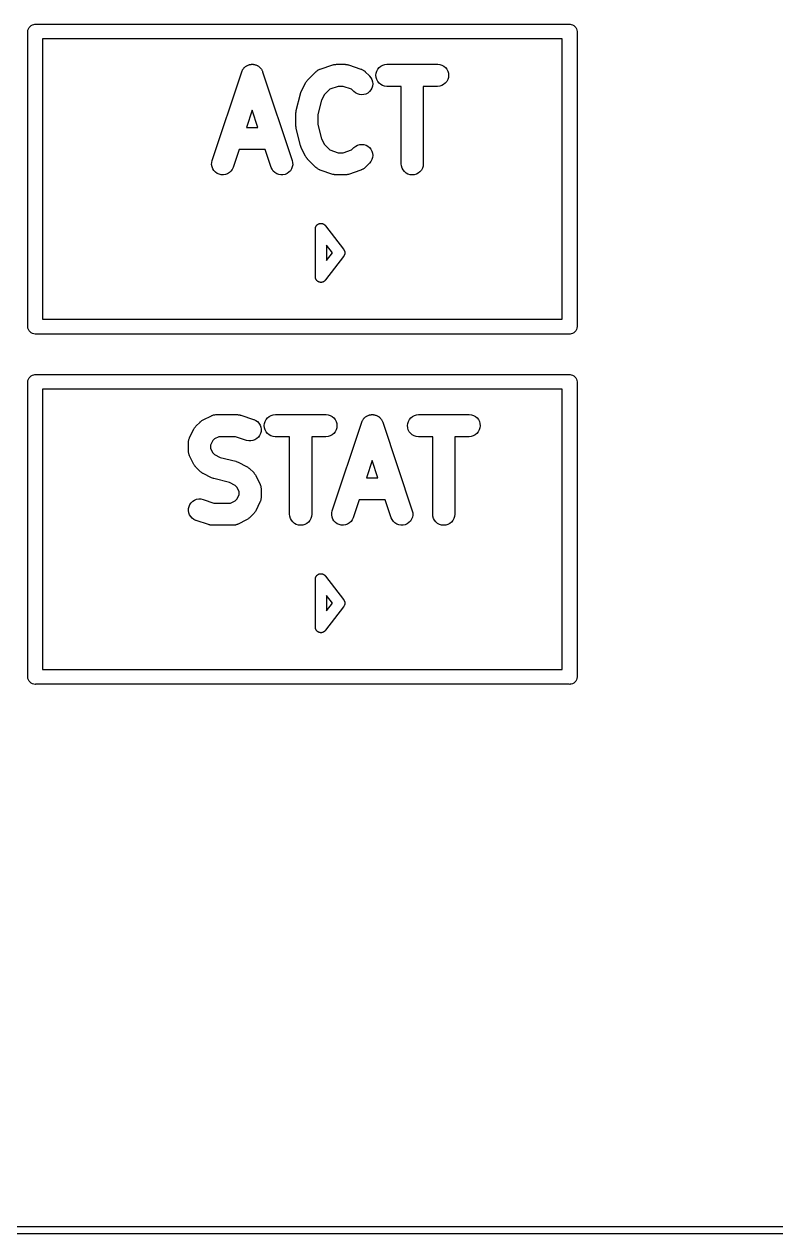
# Model space of a CAD drawing. Extents: x 4.8 to 7.88, y -6.14 to -3.94.
# Drawn here: x 5.545 to 5.947, y -6.144 to -5.498 of the extents above; entities that cross this region are included whole.
import ezdxf

# ---------------------------------------------------------------- set-up
doc = ezdxf.new("R2010")
doc.units = 0
doc.header["$MEASUREMENT"] = 0
doc.layers.add('BLACK', color=7, linetype='CONTINUOUS')

msp = doc.modelspace()

# ---------------------------------------------------------------- linework, layer by layer
at = {"layer": 'BLACK', "linetype": 'CONTINUOUS'}
for p, q in [((5.54723, -5.50197), (5.5473, -5.5012)), ((5.5473, -5.5012), (5.54753, -5.50045)), ((5.54753, -5.50045), (5.54789, -5.49977)), ((5.54789, -5.49977), (5.54838, -5.49917)), ((5.54838, -5.49917), (5.54898, -5.49868)), ((5.54898, -5.49868), (5.54967, -5.49831)), ((5.54967, -5.49831), (5.55041, -5.49809)), ((5.55041, -5.49809), (5.55099, -5.49803)), ((5.55099, -5.49803), (5.55118, -5.49801)), ((5.55118, -5.49801), (5.55137, -5.49803)), ((5.55137, -5.49803), (5.83642, -5.49803)), ((5.83642, -5.49803), (5.83661, -5.49801)), ((5.83661, -5.49801), (5.83681, -5.49803)), ((5.83681, -5.49803), (5.83739, -5.49809)), ((5.83739, -5.49809), (5.83813, -5.49831)), ((5.83813, -5.49831), (5.83881, -5.49868)), ((5.83881, -5.49868), (5.83941, -5.49917)), ((5.83941, -5.49917), (5.8399, -5.49977)), ((5.8399, -5.49977), (5.84027, -5.50045)), ((5.84027, -5.50045), (5.84049, -5.5012)), ((5.84049, -5.5012), (5.84057, -5.50197)), ((5.54724, -5.50216), (5.54723, -5.50197)), ((5.54724, -5.65926), (5.54724, -5.50216)), ((5.55512, -5.50591), (5.55512, -5.65551)), ((5.83268, -5.50591), (5.55512, -5.50591)), ((5.83268, -5.65551), (5.83268, -5.50591)), ((5.84057, -5.50197), (5.84055, -5.50216)), ((5.84055, -5.50216), (5.84055, -5.65926)), ((5.66335, -5.52072), (5.66347, -5.5206)), ((5.66347, -5.5206), (5.66382, -5.52039)), ((5.66382, -5.52039), (5.66416, -5.52016)), ((5.66416, -5.52016), (5.66431, -5.52009)), ((5.66431, -5.52009), (5.66446, -5.52)), ((5.66446, -5.52), (5.66484, -5.51986)), ((5.66484, -5.51986), (5.66521, -5.51969)), ((5.66521, -5.51969), (5.66538, -5.51966)), ((5.66538, -5.51966), (5.66554, -5.5196)), ((5.66554, -5.5196), (5.66594, -5.51953)), ((5.66594, -5.51953), (5.66634, -5.51945)), ((5.66634, -5.51945), (5.66651, -5.51944)), ((5.66651, -5.51944), (5.66667, -5.51942)), ((5.66667, -5.51942), (5.66708, -5.51943)), ((5.66708, -5.51943), (5.66749, -5.51942)), ((5.66749, -5.51942), (5.66766, -5.51945)), ((5.66766, -5.51945), (5.66783, -5.51946)), ((5.66783, -5.51946), (5.66822, -5.51955)), ((5.66822, -5.51955), (5.66863, -5.51962)), ((5.66863, -5.51962), (5.66878, -5.51968)), ((5.66878, -5.51968), (5.66895, -5.51972)), ((5.66895, -5.51972), (5.66932, -5.51989)), ((5.66932, -5.51989), (5.6697, -5.52004)), ((5.6697, -5.52004), (5.66984, -5.52013)), ((5.66984, -5.52013), (5.67, -5.5202)), ((5.67, -5.5202), (5.67033, -5.52043)), ((5.67033, -5.52043), (5.67067, -5.52065)), ((5.70342, -5.52196), (5.71017, -5.51971)), ((5.71017, -5.51971), (5.71025, -5.51968)), ((5.71025, -5.51968), (5.71057, -5.51961)), ((5.71057, -5.51961), (5.71089, -5.51952)), ((5.71089, -5.51952), (5.71113, -5.51949)), ((5.71113, -5.51949), (5.71137, -5.51944)), ((5.71137, -5.51944), (5.71171, -5.51944)), ((5.71171, -5.51944), (5.71204, -5.5194)), ((5.71204, -5.5194), (5.71654, -5.5194)), ((5.71654, -5.5194), (5.71662, -5.5194)), ((5.71662, -5.5194), (5.71695, -5.51944)), ((5.71695, -5.51944), (5.71728, -5.51945)), ((5.71728, -5.51945), (5.71752, -5.51951)), ((5.71752, -5.51951), (5.71776, -5.51953)), ((5.71776, -5.51953), (5.71808, -5.51963)), ((5.71808, -5.51963), (5.7184, -5.51971)), ((5.7184, -5.51971), (5.72515, -5.52196)), ((5.73487, -5.52112), (5.73576, -5.52039)), ((5.73576, -5.52039), (5.73678, -5.51985)), ((5.73678, -5.51985), (5.73789, -5.51952)), ((5.73789, -5.51952), (5.73903, -5.5194)), ((5.73903, -5.5194), (5.76603, -5.5194)), ((5.76603, -5.5194), (5.76611, -5.5194)), ((5.76611, -5.5194), (5.76726, -5.51953)), ((5.76726, -5.51953), (5.76836, -5.51988)), ((5.76836, -5.51988), (5.76937, -5.52044)), ((5.76937, -5.52044), (5.77025, -5.52118)), ((5.64569, -5.57069), (5.66144, -5.52344)), ((5.66144, -5.52344), (5.66147, -5.52336)), ((5.66147, -5.52336), (5.66164, -5.52299)), ((5.66164, -5.52299), (5.66179, -5.52261)), ((5.66179, -5.52261), (5.66188, -5.52247)), ((5.66188, -5.52247), (5.66195, -5.52232)), ((5.66195, -5.52232), (5.66219, -5.52199)), ((5.66219, -5.52199), (5.66241, -5.52164)), ((5.66241, -5.52164), (5.66253, -5.52152)), ((5.66253, -5.52152), (5.66263, -5.52139)), ((5.66263, -5.52139), (5.66293, -5.52111)), ((5.66293, -5.52111), (5.66321, -5.52081)), ((5.66321, -5.52081), (5.66335, -5.52072)), ((5.67067, -5.52065), (5.6708, -5.52077)), ((5.6708, -5.52077), (5.67093, -5.52087)), ((5.67093, -5.52087), (5.67121, -5.52117)), ((5.67121, -5.52117), (5.67151, -5.52145)), ((5.67151, -5.52145), (5.67161, -5.52159)), ((5.67161, -5.52159), (5.67172, -5.52171)), ((5.67172, -5.52171), (5.67194, -5.52206)), ((5.67194, -5.52206), (5.67217, -5.52239)), ((5.67217, -5.52239), (5.67224, -5.52254)), ((5.67224, -5.52254), (5.67233, -5.52269)), ((5.67233, -5.52269), (5.67248, -5.52307)), ((5.67248, -5.52307), (5.67264, -5.52344)), ((5.67264, -5.52344), (5.68839, -5.57069)), ((5.69661, -5.52788), (5.70111, -5.52338)), ((5.70111, -5.52338), (5.70117, -5.52333)), ((5.70117, -5.52333), (5.70131, -5.52322)), ((5.70131, -5.52322), (5.70143, -5.52309)), ((5.70143, -5.52309), (5.70176, -5.52286)), ((5.70176, -5.52286), (5.70207, -5.52261)), ((5.70207, -5.52261), (5.70222, -5.52253)), ((5.70222, -5.52253), (5.70237, -5.52243)), ((5.70237, -5.52243), (5.70274, -5.52226)), ((5.70274, -5.52226), (5.70309, -5.52208)), ((5.70309, -5.52208), (5.70326, -5.52203)), ((5.70326, -5.52203), (5.70342, -5.52196)), ((5.72515, -5.52196), (5.72523, -5.52198)), ((5.72523, -5.52198), (5.72539, -5.52206)), ((5.72539, -5.52206), (5.72555, -5.52211)), ((5.72555, -5.52211), (5.72591, -5.5223)), ((5.72591, -5.5223), (5.72628, -5.52247)), ((5.72628, -5.52247), (5.72642, -5.52257)), ((5.72642, -5.52257), (5.72657, -5.52265)), ((5.72657, -5.52265), (5.72688, -5.52291)), ((5.72688, -5.52291), (5.72721, -5.52315)), ((5.72721, -5.52315), (5.72733, -5.52327)), ((5.72733, -5.52327), (5.72746, -5.52338)), ((5.72746, -5.52338), (5.72971, -5.52563)), ((5.72971, -5.52563), (5.72977, -5.52569)), ((5.72977, -5.52569), (5.73049, -5.52659)), ((5.73049, -5.52659), (5.73102, -5.52762)), ((5.73313, -5.52527), (5.73325, -5.52412)), ((5.73323, -5.52642), (5.73313, -5.52527)), ((5.73356, -5.52752), (5.73323, -5.52642)), ((5.73325, -5.52412), (5.73359, -5.52302)), ((5.73359, -5.52302), (5.73414, -5.52201)), ((5.73414, -5.52201), (5.73487, -5.52112)), ((5.77025, -5.52118), (5.77097, -5.52208)), ((5.77097, -5.52208), (5.7715, -5.5231)), ((5.77181, -5.5265), (5.77147, -5.5276)), ((5.7715, -5.5231), (5.77183, -5.5242)), ((5.77193, -5.52535), (5.77181, -5.5265)), ((5.77183, -5.5242), (5.77193, -5.52535)), ((5.69326, -5.53392), (5.69551, -5.52942)), ((5.69551, -5.52942), (5.69554, -5.52934)), ((5.69554, -5.52934), (5.69572, -5.52907)), ((5.69572, -5.52907), (5.69588, -5.52877)), ((5.69588, -5.52877), (5.69604, -5.52858)), ((5.69604, -5.52858), (5.69617, -5.52838)), ((5.69617, -5.52838), (5.6964, -5.52814)), ((5.6964, -5.52814), (5.69661, -5.52788)), ((5.70848, -5.53272), (5.70564, -5.53556)), ((5.71299, -5.53121), (5.70848, -5.53272)), ((5.71558, -5.53121), (5.71299, -5.53121)), ((5.72009, -5.53272), (5.71558, -5.53121)), ((5.72136, -5.53398), (5.72009, -5.53272)), ((5.73042, -5.53313), (5.72968, -5.53401)), ((5.73097, -5.53212), (5.73042, -5.53313)), ((5.73131, -5.53102), (5.73097, -5.53212)), ((5.73102, -5.52762), (5.73134, -5.52872)), ((5.73144, -5.52987), (5.73131, -5.53102)), ((5.73134, -5.52872), (5.73144, -5.52987)), ((5.73409, -5.52854), (5.73356, -5.52752)), ((5.73481, -5.52944), (5.73409, -5.52854)), ((5.7357, -5.53018), (5.73481, -5.52944)), ((5.73671, -5.53074), (5.7357, -5.53018)), ((5.7378, -5.53109), (5.73671, -5.53074)), ((5.73895, -5.53121), (5.7378, -5.53109)), ((5.73903, -5.53121), (5.73895, -5.53121)), ((5.74663, -5.53121), (5.73903, -5.53121)), ((5.74663, -5.57255), (5.74663, -5.53121)), ((5.76603, -5.53121), (5.75844, -5.53121)), ((5.75844, -5.53121), (5.75844, -5.57255)), ((5.76718, -5.5311), (5.76603, -5.53121)), ((5.76828, -5.53077), (5.76718, -5.5311)), ((5.7693, -5.53023), (5.76828, -5.53077)), ((5.77019, -5.5295), (5.7693, -5.53023)), ((5.77093, -5.52861), (5.77019, -5.5295)), ((5.77147, -5.5276), (5.77093, -5.52861)), ((5.69056, -5.54412), (5.69281, -5.53513)), ((5.69281, -5.53513), (5.69283, -5.53505)), ((5.69283, -5.53505), (5.69284, -5.53502)), ((5.69284, -5.53499), (5.69304, -5.53448)), ((5.69284, -5.53502), (5.69284, -5.53499)), ((5.69304, -5.53448), (5.69323, -5.53397)), ((5.69323, -5.53397), (5.69325, -5.53394)), ((5.69325, -5.53394), (5.69326, -5.53392)), ((5.70411, -5.53862), (5.70219, -5.54628)), ((5.70564, -5.53556), (5.70411, -5.53862)), ((5.72225, -5.53472), (5.72136, -5.53398)), ((5.72326, -5.53526), (5.72225, -5.53472)), ((5.72437, -5.5356), (5.72326, -5.53526)), ((5.72551, -5.53571), (5.72437, -5.5356)), ((5.72666, -5.53561), (5.72551, -5.53571)), ((5.72777, -5.53528), (5.72666, -5.53561)), ((5.72879, -5.53474), (5.72777, -5.53528)), ((5.72968, -5.53401), (5.72879, -5.53474)), ((5.66704, -5.54398), (5.66399, -5.55315)), ((5.6701, -5.55315), (5.66704, -5.54398)), ((5.69038, -5.54547), (5.69039, -5.54537)), ((5.69038, -5.54556), (5.69038, -5.54547)), ((5.69038, -5.55231), (5.69038, -5.54556)), ((5.69039, -5.54526), (5.69046, -5.5448)), ((5.69039, -5.54537), (5.69039, -5.54526)), ((5.69046, -5.5448), (5.69051, -5.54433)), ((5.69051, -5.54433), (5.69054, -5.54423)), ((5.69054, -5.54423), (5.69056, -5.54412)), ((5.70219, -5.54628), (5.70219, -5.55158)), ((5.69039, -5.55241), (5.69038, -5.55231)), ((5.69039, -5.55252), (5.69039, -5.55241)), ((5.69045, -5.55298), (5.69039, -5.55252)), ((5.70219, -5.55158), (5.70411, -5.55924)), ((5.66399, -5.55315), (5.6701, -5.55315)), ((5.69049, -5.55345), (5.69045, -5.55298)), ((5.69053, -5.55355), (5.69049, -5.55345)), ((5.69054, -5.55366), (5.69053, -5.55355)), ((5.69056, -5.55374), (5.69054, -5.55366)), ((5.69281, -5.56274), (5.69056, -5.55374)), ((5.70411, -5.55924), (5.70564, -5.56231)), ((5.66005, -5.56496), (5.6569, -5.57442)), ((5.67403, -5.56496), (5.66005, -5.56496)), ((5.67719, -5.57442), (5.67403, -5.56496)), ((5.69282, -5.56276), (5.69281, -5.56274)), ((5.69282, -5.56279), (5.69282, -5.56276)), ((5.69301, -5.5633), (5.69282, -5.56279)), ((5.6932, -5.56382), (5.69301, -5.5633)), ((5.69321, -5.56385), (5.6932, -5.56382)), ((5.69322, -5.56387), (5.69321, -5.56385)), ((5.69326, -5.56395), (5.69322, -5.56387)), ((5.69551, -5.56845), (5.69326, -5.56395)), ((5.70564, -5.56231), (5.70848, -5.56514)), ((5.70848, -5.56514), (5.71299, -5.56665)), ((5.71558, -5.56665), (5.72009, -5.56514)), ((5.72009, -5.56514), (5.72136, -5.56388)), ((5.72136, -5.56388), (5.72142, -5.56382)), ((5.72142, -5.56382), (5.72232, -5.5631)), ((5.72232, -5.5631), (5.72334, -5.56257)), ((5.72334, -5.56257), (5.72445, -5.56225)), ((5.72445, -5.56225), (5.7256, -5.56215)), ((5.7256, -5.56215), (5.72674, -5.56227)), ((5.72674, -5.56227), (5.72784, -5.56262)), ((5.72784, -5.56262), (5.72885, -5.56317)), ((5.72885, -5.56317), (5.72974, -5.56391)), ((5.72974, -5.56391), (5.73046, -5.5648)), ((5.73046, -5.5648), (5.731, -5.56582)), ((5.731, -5.56582), (5.73133, -5.56693)), ((5.6454, -5.57296), (5.64544, -5.57181)), ((5.64544, -5.57181), (5.64569, -5.57069)), ((5.68839, -5.57069), (5.68842, -5.57076)), ((5.68842, -5.57076), (5.68866, -5.57189)), ((5.68866, -5.57189), (5.68867, -5.57304)), ((5.69568, -5.56873), (5.69551, -5.56845)), ((5.69583, -5.56902), (5.69568, -5.56873)), ((5.69599, -5.56921), (5.69583, -5.56902)), ((5.69612, -5.56942), (5.69599, -5.56921)), ((5.69635, -5.56966), (5.69612, -5.56942)), ((5.69655, -5.56992), (5.69635, -5.56966)), ((5.69661, -5.56998), (5.69655, -5.56992)), ((5.70111, -5.57448), (5.69661, -5.56998)), ((5.71299, -5.56665), (5.71558, -5.56665)), ((5.72971, -5.57223), (5.72746, -5.57448)), ((5.73044, -5.57134), (5.72971, -5.57223)), ((5.73099, -5.57032), (5.73044, -5.57134)), ((5.73132, -5.56922), (5.73099, -5.57032)), ((5.73144, -5.56807), (5.73132, -5.56922)), ((5.73133, -5.56693), (5.73144, -5.56807)), ((5.64559, -5.5741), (5.6454, -5.57296)), ((5.646, -5.57518), (5.64559, -5.5741)), ((5.64661, -5.57615), (5.646, -5.57518)), ((5.6474, -5.57699), (5.64661, -5.57615)), ((5.64834, -5.57767), (5.6474, -5.57699)), ((5.64939, -5.57814), (5.64834, -5.57767)), ((5.65051, -5.57841), (5.64939, -5.57814)), ((5.65166, -5.57845), (5.65051, -5.57841)), ((5.6528, -5.57826), (5.65166, -5.57845)), ((5.65388, -5.57786), (5.6528, -5.57826)), ((5.65486, -5.57726), (5.65388, -5.57786)), ((5.65571, -5.57648), (5.65486, -5.57726)), ((5.65639, -5.57554), (5.65571, -5.57648)), ((5.65687, -5.5745), (5.65639, -5.57554)), ((5.6569, -5.57442), (5.65687, -5.5745)), ((5.67766, -5.57547), (5.67719, -5.57442)), ((5.67832, -5.57641), (5.67766, -5.57547)), ((5.67916, -5.57721), (5.67832, -5.57641)), ((5.68013, -5.57783), (5.67916, -5.57721)), ((5.68121, -5.57824), (5.68013, -5.57783)), ((5.68234, -5.57844), (5.68121, -5.57824)), ((5.68349, -5.57842), (5.68234, -5.57844)), ((5.68462, -5.57817), (5.68349, -5.57842)), ((5.68567, -5.57771), (5.68462, -5.57817)), ((5.68662, -5.57705), (5.68567, -5.57771)), ((5.68742, -5.57622), (5.68662, -5.57705)), ((5.68804, -5.57525), (5.68742, -5.57622)), ((5.68847, -5.57418), (5.68804, -5.57525)), ((5.68867, -5.57304), (5.68847, -5.57418)), ((5.70125, -5.57459), (5.70111, -5.57448)), ((5.70136, -5.57472), (5.70125, -5.57459)), ((5.70169, -5.57495), (5.70136, -5.57472)), ((5.702, -5.57521), (5.70169, -5.57495)), ((5.70215, -5.57529), (5.702, -5.57521)), ((5.7023, -5.5754), (5.70215, -5.57529)), ((5.70266, -5.57556), (5.7023, -5.5754)), ((5.70302, -5.57576), (5.70266, -5.57556)), ((5.70318, -5.57581), (5.70302, -5.57576)), ((5.70334, -5.57588), (5.70318, -5.57581)), ((5.70342, -5.57591), (5.70334, -5.57588)), ((5.71017, -5.57816), (5.70342, -5.57591)), ((5.71049, -5.57823), (5.71017, -5.57816)), ((5.71081, -5.57833), (5.71049, -5.57823)), ((5.71105, -5.57836), (5.71081, -5.57833)), ((5.71129, -5.57841), (5.71105, -5.57836)), ((5.71162, -5.57842), (5.71129, -5.57841)), ((5.71195, -5.57846), (5.71162, -5.57842)), ((5.71204, -5.57846), (5.71195, -5.57846)), ((5.71654, -5.57846), (5.71204, -5.57846)), ((5.71687, -5.57843), (5.71654, -5.57846)), ((5.7172, -5.57842), (5.71687, -5.57843)), ((5.71744, -5.57837), (5.7172, -5.57842)), ((5.71768, -5.57835), (5.71744, -5.57837)), ((5.718, -5.57825), (5.71768, -5.57835)), ((5.71832, -5.57818), (5.718, -5.57825)), ((5.7184, -5.57816), (5.71832, -5.57818)), ((5.72515, -5.57591), (5.7184, -5.57816)), ((5.72531, -5.57584), (5.72515, -5.57591)), ((5.72548, -5.57579), (5.72531, -5.57584)), ((5.72584, -5.5756), (5.72548, -5.57579)), ((5.7262, -5.57544), (5.72584, -5.5756)), ((5.72635, -5.57534), (5.7262, -5.57544)), ((5.7265, -5.57526), (5.72635, -5.57534)), ((5.72682, -5.575), (5.7265, -5.57526)), ((5.72715, -5.57477), (5.72682, -5.575)), ((5.72727, -5.57465), (5.72715, -5.57477)), ((5.7274, -5.57454), (5.72727, -5.57465)), ((5.72746, -5.57448), (5.7274, -5.57454)), ((5.74674, -5.5737), (5.74663, -5.57255)), ((5.74707, -5.5748), (5.74674, -5.5737)), ((5.74761, -5.57582), (5.74707, -5.5748)), ((5.74834, -5.57671), (5.74761, -5.57582)), ((5.74923, -5.57745), (5.74834, -5.57671)), ((5.75024, -5.578), (5.74923, -5.57745)), ((5.75134, -5.57834), (5.75024, -5.578)), ((5.75249, -5.57846), (5.75134, -5.57834)), ((5.75364, -5.57835), (5.75249, -5.57846)), ((5.75474, -5.57803), (5.75364, -5.57835)), ((5.75576, -5.57749), (5.75474, -5.57803)), ((5.75666, -5.57677), (5.75576, -5.57749)), ((5.7574, -5.57589), (5.75666, -5.57677)), ((5.75796, -5.57488), (5.7574, -5.57589)), ((5.75831, -5.57378), (5.75796, -5.57488)), ((5.75844, -5.57264), (5.75831, -5.57378)), ((5.75844, -5.57255), (5.75844, -5.57264)), ((5.70252, -5.60459), (5.7026, -5.60454)), ((5.7026, -5.60454), (5.70279, -5.60449)), ((5.70279, -5.60449), (5.70297, -5.60442)), ((5.70297, -5.60442), (5.70307, -5.6044)), ((5.70307, -5.6044), (5.70316, -5.60437)), ((5.70316, -5.60437), (5.70335, -5.60435)), ((5.70335, -5.60435), (5.70354, -5.60432)), ((5.70354, -5.60432), (5.70364, -5.60433)), ((5.70364, -5.60433), (5.70374, -5.60432)), ((5.70374, -5.60432), (5.70393, -5.60434)), ((5.70393, -5.60434), (5.70412, -5.60434)), ((5.70412, -5.60434), (5.70422, -5.60436)), ((5.70422, -5.60436), (5.70432, -5.60437)), ((5.70432, -5.60437), (5.7045, -5.60443)), ((5.7045, -5.60443), (5.70469, -5.60447)), ((5.70469, -5.60447), (5.70478, -5.60451)), ((5.70478, -5.60451), (5.70488, -5.60454)), ((5.70488, -5.60454), (5.70505, -5.60463)), ((5.70078, -5.60748), (5.70079, -5.60724)), ((5.70079, -5.60753), (5.70078, -5.60748)), ((5.70079, -5.60709), (5.7008, -5.6069)), ((5.70079, -5.60714), (5.70079, -5.60709)), ((5.70079, -5.60724), (5.70079, -5.60714)), ((5.70079, -5.63263), (5.70079, -5.60753)), ((5.7008, -5.6069), (5.70082, -5.6068)), ((5.70082, -5.6068), (5.70083, -5.6067)), ((5.70083, -5.6067), (5.70089, -5.60652)), ((5.70089, -5.60652), (5.70093, -5.60633)), ((5.70093, -5.60633), (5.70097, -5.60624)), ((5.70097, -5.60624), (5.701, -5.60615)), ((5.701, -5.60615), (5.70109, -5.60598)), ((5.70109, -5.60598), (5.70117, -5.6058)), ((5.70117, -5.6058), (5.70123, -5.60572)), ((5.70123, -5.60572), (5.70127, -5.60564)), ((5.70127, -5.60564), (5.7014, -5.60549)), ((5.7014, -5.60549), (5.70151, -5.60533)), ((5.70151, -5.60533), (5.70158, -5.60526)), ((5.70158, -5.60526), (5.70164, -5.60519)), ((5.70164, -5.60519), (5.70179, -5.60506)), ((5.70179, -5.60506), (5.70193, -5.60493)), ((5.70193, -5.60493), (5.70202, -5.60488)), ((5.70202, -5.60488), (5.70209, -5.60482)), ((5.70209, -5.60482), (5.70226, -5.60473)), ((5.70226, -5.60473), (5.70242, -5.60462)), ((5.70242, -5.60462), (5.70252, -5.60459)), ((5.70505, -5.60463), (5.70522, -5.60471)), ((5.70522, -5.60471), (5.7053, -5.60477)), ((5.7053, -5.60477), (5.70539, -5.60482)), ((5.70539, -5.60482), (5.70554, -5.60494)), ((5.70554, -5.60494), (5.70569, -5.60505)), ((5.70569, -5.60505), (5.70576, -5.60512)), ((5.70576, -5.60512), (5.70584, -5.60519)), ((5.70584, -5.60519), (5.70596, -5.60533)), ((5.70596, -5.60533), (5.70599, -5.60537)), ((5.70599, -5.60537), (5.70605, -5.60545)), ((5.70605, -5.60545), (5.70621, -5.60564)), ((5.70621, -5.60564), (5.70623, -5.60568)), ((5.70623, -5.60568), (5.71578, -5.61809)), ((5.70986, -5.62008), (5.70669, -5.61596)), ((5.70669, -5.61596), (5.70669, -5.62419)), ((5.71578, -5.62207), (5.70623, -5.63448)), ((5.70669, -5.62419), (5.70986, -5.62008)), ((5.71578, -5.61809), (5.71582, -5.61813)), ((5.71582, -5.62203), (5.71578, -5.62207)), ((5.71582, -5.61813), (5.71595, -5.61832)), ((5.71595, -5.62184), (5.71582, -5.62203)), ((5.71595, -5.61832), (5.71601, -5.61839)), ((5.71601, -5.62176), (5.71595, -5.62184)), ((5.71601, -5.61839), (5.71604, -5.61844)), ((5.71604, -5.62172), (5.71601, -5.62176)), ((5.71604, -5.61844), (5.71615, -5.6186)), ((5.71615, -5.62156), (5.71604, -5.62172)), ((5.71615, -5.6186), (5.71619, -5.61868)), ((5.71619, -5.62147), (5.71615, -5.62156)), ((5.71619, -5.61868), (5.71624, -5.61876)), ((5.71624, -5.62139), (5.71619, -5.62147)), ((5.71624, -5.61876), (5.71631, -5.61895)), ((5.71631, -5.62121), (5.71624, -5.62139)), ((5.71631, -5.61895), (5.71639, -5.61913)), ((5.71639, -5.62103), (5.71631, -5.62121)), ((5.71639, -5.61913), (5.71641, -5.61922)), ((5.71641, -5.62094), (5.71639, -5.62103)), ((5.71641, -5.61922), (5.71645, -5.61931)), ((5.71645, -5.62085), (5.71641, -5.62094)), ((5.71645, -5.61931), (5.71648, -5.6195)), ((5.71648, -5.62065), (5.71645, -5.62085)), ((5.71648, -5.6195), (5.71652, -5.6197)), ((5.71652, -5.62046), (5.71648, -5.62065)), ((5.71652, -5.6197), (5.71653, -5.61979)), ((5.71653, -5.62037), (5.71652, -5.62046)), ((5.71653, -5.61979), (5.71654, -5.61988)), ((5.71654, -5.62028), (5.71653, -5.62037)), ((5.71654, -5.61988), (5.71654, -5.62008)), ((5.71654, -5.62008), (5.71654, -5.62028)), ((5.70078, -5.63268), (5.70079, -5.63263)), ((5.70079, -5.63292), (5.70078, -5.63268)), ((5.70079, -5.63302), (5.70079, -5.63292)), ((5.70079, -5.63307), (5.70079, -5.63302)), ((5.7008, -5.63326), (5.70079, -5.63307)), ((5.70082, -5.63335), (5.7008, -5.63326)), ((5.70083, -5.63345), (5.70082, -5.63335)), ((5.70089, -5.63364), (5.70083, -5.63345)), ((5.70093, -5.63382), (5.70089, -5.63364)), ((5.70097, -5.63391), (5.70093, -5.63382)), ((5.701, -5.63401), (5.70097, -5.63391)), ((5.70109, -5.63418), (5.701, -5.63401)), ((5.70117, -5.63435), (5.70109, -5.63418)), ((5.70123, -5.63443), (5.70117, -5.63435)), ((5.70127, -5.63452), (5.70123, -5.63443)), ((5.7014, -5.63467), (5.70127, -5.63452)), ((5.70151, -5.63483), (5.7014, -5.63467)), ((5.70158, -5.6349), (5.70151, -5.63483)), ((5.70164, -5.63497), (5.70158, -5.6349)), ((5.70179, -5.63509), (5.70164, -5.63497)), ((5.70193, -5.63523), (5.70179, -5.63509)), ((5.70202, -5.63528), (5.70193, -5.63523)), ((5.70209, -5.63534), (5.70202, -5.63528)), ((5.70226, -5.63543), (5.70209, -5.63534)), ((5.70242, -5.63553), (5.70226, -5.63543)), ((5.70252, -5.63557), (5.70242, -5.63553)), ((5.7026, -5.63562), (5.70252, -5.63557)), ((5.70279, -5.63567), (5.7026, -5.63562)), ((5.70297, -5.63574), (5.70279, -5.63567)), ((5.70307, -5.63576), (5.70297, -5.63574)), ((5.70316, -5.63578), (5.70307, -5.63576)), ((5.70335, -5.6358), (5.70316, -5.63578)), ((5.70354, -5.63583), (5.70335, -5.6358)), ((5.70364, -5.63583), (5.70354, -5.63583)), ((5.70374, -5.63584), (5.70364, -5.63583)), ((5.70393, -5.63582), (5.70374, -5.63584)), ((5.70412, -5.63582), (5.70393, -5.63582)), ((5.70422, -5.63579), (5.70412, -5.63582)), ((5.70432, -5.63578), (5.70422, -5.63579)), ((5.7045, -5.63573), (5.70432, -5.63578)), ((5.70469, -5.63568), (5.7045, -5.63573)), ((5.70478, -5.63564), (5.70469, -5.63568)), ((5.70488, -5.63562), (5.70478, -5.63564)), ((5.70505, -5.63552), (5.70488, -5.63562)), ((5.70522, -5.63545), (5.70505, -5.63552)), ((5.7053, -5.63539), (5.70522, -5.63545)), ((5.70539, -5.63534), (5.7053, -5.63539)), ((5.70554, -5.63522), (5.70539, -5.63534)), ((5.70569, -5.63511), (5.70554, -5.63522)), ((5.70576, -5.63503), (5.70569, -5.63511)), ((5.70584, -5.63497), (5.70576, -5.63503)), ((5.70596, -5.63482), (5.70584, -5.63497)), ((5.70599, -5.63479), (5.70596, -5.63482)), ((5.70605, -5.63471), (5.70599, -5.63479)), ((5.70621, -5.63452), (5.70605, -5.63471)), ((5.70623, -5.63448), (5.70621, -5.63452)), ((5.55512, -5.65551), (5.83268, -5.65551)), ((5.54723, -5.65945), (5.54724, -5.65926)), ((5.5473, -5.66022), (5.54723, -5.65945)), ((5.54753, -5.66096), (5.5473, -5.66022)), ((5.54789, -5.66165), (5.54753, -5.66096)), ((5.54838, -5.66225), (5.54789, -5.66165)), ((5.54898, -5.66274), (5.54838, -5.66225)), ((5.83941, -5.66225), (5.83881, -5.66274)), ((5.8399, -5.66165), (5.83941, -5.66225)), ((5.84027, -5.66096), (5.8399, -5.66165)), ((5.84049, -5.66022), (5.84027, -5.66096)), ((5.84057, -5.65945), (5.84049, -5.66022)), ((5.84055, -5.65926), (5.84057, -5.65945)), ((5.54967, -5.6631), (5.54898, -5.66274)), ((5.55041, -5.66333), (5.54967, -5.6631)), ((5.55118, -5.6634), (5.55041, -5.66333)), ((5.55137, -5.66339), (5.55118, -5.6634)), ((5.83642, -5.66339), (5.55137, -5.66339)), ((5.83661, -5.6634), (5.83642, -5.66339)), ((5.83681, -5.66339), (5.83661, -5.6634)), ((5.83739, -5.66333), (5.83681, -5.66339)), ((5.83813, -5.6631), (5.83739, -5.66333)), ((5.83881, -5.66274), (5.83813, -5.6631)), ((5.54723, -5.68898), (5.5473, -5.6882)), ((5.5473, -5.6882), (5.54753, -5.68746)), ((5.54753, -5.68746), (5.54789, -5.68678)), ((5.54789, -5.68678), (5.54838, -5.68618)), ((5.54838, -5.68618), (5.54898, -5.68569)), ((5.54898, -5.68569), (5.54967, -5.68532)), ((5.54967, -5.68532), (5.55041, -5.6851)), ((5.55041, -5.6851), (5.55099, -5.68504)), ((5.55099, -5.68504), (5.55118, -5.68502)), ((5.55118, -5.68502), (5.55137, -5.68504)), ((5.55137, -5.68504), (5.83642, -5.68504)), ((5.83642, -5.68504), (5.83661, -5.68502)), ((5.83661, -5.68502), (5.83681, -5.68504)), ((5.83681, -5.68504), (5.83739, -5.6851)), ((5.83739, -5.6851), (5.83813, -5.68532)), ((5.83813, -5.68532), (5.83881, -5.68569)), ((5.83881, -5.68569), (5.83941, -5.68618)), ((5.83941, -5.68618), (5.8399, -5.68678)), ((5.8399, -5.68678), (5.84027, -5.68746)), ((5.84027, -5.68746), (5.84049, -5.6882)), ((5.84049, -5.6882), (5.84057, -5.68898)), ((5.54724, -5.68917), (5.54723, -5.68898)), ((5.54724, -5.84626), (5.54724, -5.68917)), ((5.55512, -5.69291), (5.55512, -5.84252)), ((5.83268, -5.69291), (5.55512, -5.69291)), ((5.83268, -5.84252), (5.83268, -5.69291)), ((5.84057, -5.68898), (5.84055, -5.68917)), ((5.84055, -5.68917), (5.84055, -5.84626)), ((5.64078, -5.70928), (5.64528, -5.70704)), ((5.64528, -5.70704), (5.64535, -5.707)), ((5.64535, -5.707), (5.64551, -5.70694)), ((5.64551, -5.70694), (5.64567, -5.70686)), ((5.64567, -5.70686), (5.64606, -5.70674)), ((5.64606, -5.70674), (5.64643, -5.7066)), ((5.64643, -5.7066), (5.64661, -5.70657)), ((5.64661, -5.70657), (5.64677, -5.70652)), ((5.64677, -5.70652), (5.64717, -5.70648)), ((5.64717, -5.70648), (5.64757, -5.70642)), ((5.64757, -5.70642), (5.64775, -5.70643)), ((5.64775, -5.70643), (5.64792, -5.70641)), ((5.64792, -5.70641), (5.65917, -5.70641)), ((5.65917, -5.70641), (5.65925, -5.70641)), ((5.65925, -5.70641), (5.65958, -5.70645)), ((5.65958, -5.70645), (5.65991, -5.70646)), ((5.65991, -5.70646), (5.66015, -5.70651)), ((5.66015, -5.70651), (5.6604, -5.70654)), ((5.6604, -5.70654), (5.66071, -5.70664)), ((5.66071, -5.70664), (5.66104, -5.70671)), ((5.66104, -5.70671), (5.66778, -5.70896)), ((5.67525, -5.70813), (5.67615, -5.7074)), ((5.67615, -5.7074), (5.67716, -5.70686)), ((5.67716, -5.70686), (5.67827, -5.70652)), ((5.67827, -5.70652), (5.67942, -5.70641)), ((5.67942, -5.70641), (5.70641, -5.70641)), ((5.70641, -5.70641), (5.70649, -5.70641)), ((5.70649, -5.70641), (5.70764, -5.70654)), ((5.70764, -5.70654), (5.70874, -5.70689)), ((5.70874, -5.70689), (5.70975, -5.70744)), ((5.70975, -5.70744), (5.71063, -5.70819)), ((5.72704, -5.70812), (5.72733, -5.70782)), ((5.72733, -5.70782), (5.72747, -5.70773)), ((5.72747, -5.70773), (5.72759, -5.70761)), ((5.72759, -5.70761), (5.72794, -5.7074)), ((5.72794, -5.7074), (5.72827, -5.70716)), ((5.72827, -5.70716), (5.72843, -5.7071)), ((5.72843, -5.7071), (5.72857, -5.70701)), ((5.72857, -5.70701), (5.72896, -5.70687)), ((5.72896, -5.70687), (5.72933, -5.7067)), ((5.72933, -5.7067), (5.7295, -5.70667)), ((5.7295, -5.70667), (5.72965, -5.70661)), ((5.72965, -5.70661), (5.73006, -5.70654)), ((5.73006, -5.70654), (5.73046, -5.70645)), ((5.73046, -5.70645), (5.73062, -5.70645)), ((5.73062, -5.70645), (5.73079, -5.70642)), ((5.73079, -5.70642), (5.7312, -5.70644)), ((5.7312, -5.70644), (5.73161, -5.70643)), ((5.73161, -5.70643), (5.73177, -5.70646)), ((5.73177, -5.70646), (5.73194, -5.70646)), ((5.73194, -5.70646), (5.73234, -5.70656)), ((5.73234, -5.70656), (5.73274, -5.70663)), ((5.73274, -5.70663), (5.7329, -5.70669)), ((5.7329, -5.70669), (5.73307, -5.70673)), ((5.73307, -5.70673), (5.73344, -5.7069)), ((5.73344, -5.7069), (5.73382, -5.70704)), ((5.73382, -5.70704), (5.73396, -5.70713)), ((5.73396, -5.70713), (5.73411, -5.7072)), ((5.73411, -5.7072), (5.73445, -5.70744)), ((5.73445, -5.70744), (5.73479, -5.70766)), ((5.73479, -5.70766), (5.73491, -5.70778)), ((5.73491, -5.70778), (5.73505, -5.70788)), ((5.73505, -5.70788), (5.73533, -5.70817)), ((5.75174, -5.70813), (5.75264, -5.7074)), ((5.75264, -5.7074), (5.75366, -5.70686)), ((5.75366, -5.70686), (5.75476, -5.70652)), ((5.75476, -5.70652), (5.75591, -5.70641)), ((5.75591, -5.70641), (5.7829, -5.70641)), ((5.7829, -5.70641), (5.78298, -5.70641)), ((5.78298, -5.70641), (5.78413, -5.70654)), ((5.78413, -5.70654), (5.78523, -5.70689)), ((5.78523, -5.70689), (5.78624, -5.70744)), ((5.78624, -5.70744), (5.78712, -5.70819)), ((5.63364, -5.71868), (5.63589, -5.71418)), ((5.63589, -5.71418), (5.63593, -5.7141)), ((5.63593, -5.7141), (5.63611, -5.71382)), ((5.63611, -5.71382), (5.63626, -5.71353)), ((5.63626, -5.71353), (5.63642, -5.71334)), ((5.63642, -5.71334), (5.63655, -5.71314)), ((5.63655, -5.71314), (5.63678, -5.7129)), ((5.63678, -5.7129), (5.63699, -5.71264)), ((5.63699, -5.71264), (5.63924, -5.71039)), ((5.63924, -5.71039), (5.6393, -5.71033)), ((5.6393, -5.71033), (5.63956, -5.71013)), ((5.63956, -5.71013), (5.6398, -5.7099)), ((5.6398, -5.7099), (5.64001, -5.70977)), ((5.64001, -5.70977), (5.6402, -5.70961)), ((5.6402, -5.70961), (5.6405, -5.70946)), ((5.6405, -5.70946), (5.64078, -5.70928)), ((5.66778, -5.70896), (5.66786, -5.70899)), ((5.66786, -5.70899), (5.66891, -5.70948)), ((5.66891, -5.70948), (5.66984, -5.71015)), ((5.66984, -5.71015), (5.67062, -5.711)), ((5.67062, -5.711), (5.67123, -5.71198)), ((5.67123, -5.71198), (5.67163, -5.71306)), ((5.67163, -5.71306), (5.67181, -5.7142)), ((5.67181, -5.7142), (5.67177, -5.71535)), ((5.67351, -5.71228), (5.67363, -5.71113)), ((5.67361, -5.71342), (5.67351, -5.71228)), ((5.67394, -5.71453), (5.67361, -5.71342)), ((5.67363, -5.71113), (5.67397, -5.71003)), ((5.67397, -5.71003), (5.67452, -5.70901)), ((5.67452, -5.70901), (5.67525, -5.70813)), ((5.70981, -5.75769), (5.72556, -5.71045)), ((5.71063, -5.70819), (5.71135, -5.70908)), ((5.71135, -5.70908), (5.71189, -5.7101)), ((5.7122, -5.7135), (5.71186, -5.71461)), ((5.71189, -5.7101), (5.71221, -5.71121)), ((5.71232, -5.71236), (5.7122, -5.7135)), ((5.71221, -5.71121), (5.71232, -5.71236)), ((5.72556, -5.71045), (5.72558, -5.71037)), ((5.72558, -5.71037), (5.72575, -5.71)), ((5.72575, -5.71), (5.7259, -5.70962)), ((5.7259, -5.70962), (5.726, -5.70948)), ((5.726, -5.70948), (5.72607, -5.70933)), ((5.72607, -5.70933), (5.72631, -5.709)), ((5.72631, -5.709), (5.72653, -5.70865)), ((5.72653, -5.70865), (5.72665, -5.70853)), ((5.72665, -5.70853), (5.72674, -5.70839)), ((5.72674, -5.70839), (5.72704, -5.70812)), ((5.73533, -5.70817), (5.73563, -5.70846)), ((5.73563, -5.70846), (5.73572, -5.70859)), ((5.73572, -5.70859), (5.73584, -5.70872)), ((5.73584, -5.70872), (5.73606, -5.70906)), ((5.73606, -5.70906), (5.73629, -5.7094)), ((5.73629, -5.7094), (5.73636, -5.70955)), ((5.73636, -5.70955), (5.73645, -5.70969)), ((5.73645, -5.70969), (5.73659, -5.71008)), ((5.73659, -5.71008), (5.73676, -5.71045)), ((5.73676, -5.71045), (5.75251, -5.75769)), ((5.75, -5.71228), (5.75012, -5.71113)), ((5.7501, -5.71342), (5.75, -5.71228)), ((5.75043, -5.71453), (5.7501, -5.71342)), ((5.75012, -5.71113), (5.75046, -5.71003)), ((5.75046, -5.71003), (5.75101, -5.70901)), ((5.75101, -5.70901), (5.75174, -5.70813)), ((5.78712, -5.70819), (5.78784, -5.70908)), ((5.78784, -5.70908), (5.78838, -5.7101)), ((5.78869, -5.7135), (5.78835, -5.71461)), ((5.78838, -5.7101), (5.7887, -5.71121)), ((5.78881, -5.71236), (5.78869, -5.7135)), ((5.7887, -5.71121), (5.78881, -5.71236)), ((5.63303, -5.72089), (5.6331, -5.72049)), ((5.6331, -5.72049), (5.63314, -5.72009)), ((5.63314, -5.72009), (5.6332, -5.71992)), ((5.6332, -5.71992), (5.63323, -5.71975)), ((5.63323, -5.71975), (5.63337, -5.71937)), ((5.63337, -5.71937), (5.63349, -5.71899)), ((5.63349, -5.71899), (5.63358, -5.71884)), ((5.63358, -5.71884), (5.63364, -5.71868)), ((5.64602, -5.72031), (5.64483, -5.72271)), ((5.64692, -5.71942), (5.64602, -5.72031)), ((5.64931, -5.71822), (5.64692, -5.71942)), ((5.65821, -5.71822), (5.64931, -5.71822)), ((5.66405, -5.72017), (5.65821, -5.71822)), ((5.66517, -5.72043), (5.66405, -5.72017)), ((5.66633, -5.72046), (5.66517, -5.72043)), ((5.66746, -5.72027), (5.66633, -5.72046)), ((5.66854, -5.71986), (5.66746, -5.72027)), ((5.66952, -5.71925), (5.66854, -5.71986)), ((5.67036, -5.71846), (5.66952, -5.71925)), ((5.67103, -5.71752), (5.67036, -5.71846)), ((5.67151, -5.71647), (5.67103, -5.71752)), ((5.67177, -5.71535), (5.67151, -5.71647)), ((5.67447, -5.71555), (5.67394, -5.71453)), ((5.6752, -5.71645), (5.67447, -5.71555)), ((5.67608, -5.71719), (5.6752, -5.71645)), ((5.67709, -5.71775), (5.67608, -5.71719)), ((5.67819, -5.71809), (5.67709, -5.71775)), ((5.67933, -5.71822), (5.67819, -5.71809)), ((5.67942, -5.71822), (5.67933, -5.71822)), ((5.68701, -5.71822), (5.67942, -5.71822)), ((5.68701, -5.75956), (5.68701, -5.71822)), ((5.70641, -5.71822), (5.69882, -5.71822)), ((5.69882, -5.71822), (5.69882, -5.75956)), ((5.70756, -5.71811), (5.70641, -5.71822)), ((5.70866, -5.71778), (5.70756, -5.71811)), ((5.70968, -5.71724), (5.70866, -5.71778)), ((5.71057, -5.71651), (5.70968, -5.71724)), ((5.71131, -5.71562), (5.71057, -5.71651)), ((5.71186, -5.71461), (5.71131, -5.71562)), ((5.75096, -5.71555), (5.75043, -5.71453)), ((5.75169, -5.71645), (5.75096, -5.71555)), ((5.75257, -5.71719), (5.75169, -5.71645)), ((5.75358, -5.71775), (5.75257, -5.71719)), ((5.75468, -5.71809), (5.75358, -5.71775)), ((5.75582, -5.71822), (5.75468, -5.71809)), ((5.75591, -5.71822), (5.75582, -5.71822)), ((5.7635, -5.71822), (5.75591, -5.71822)), ((5.7635, -5.75956), (5.7635, -5.71822)), ((5.7829, -5.71822), (5.77531, -5.71822)), ((5.77531, -5.71822), (5.77531, -5.75956)), ((5.78405, -5.71811), (5.7829, -5.71822)), ((5.78515, -5.71778), (5.78405, -5.71811)), ((5.78617, -5.71724), (5.78515, -5.71778)), ((5.78706, -5.71651), (5.78617, -5.71724)), ((5.7878, -5.71562), (5.78706, -5.71651)), ((5.78835, -5.71461), (5.7878, -5.71562)), ((5.63301, -5.72132), (5.63302, -5.72123)), ((5.63301, -5.72582), (5.63301, -5.72132)), ((5.63303, -5.72599), (5.63301, -5.72582)), ((5.63302, -5.72123), (5.63303, -5.72106)), ((5.63302, -5.72616), (5.63303, -5.72599)), ((5.63309, -5.72656), (5.63302, -5.72616)), ((5.63303, -5.72106), (5.63303, -5.72089)), ((5.63313, -5.72696), (5.63309, -5.72656)), ((5.63318, -5.72713), (5.63313, -5.72696)), ((5.6332, -5.7273), (5.63318, -5.72713)), ((5.64483, -5.72271), (5.64483, -5.72442)), ((5.64483, -5.72442), (5.64602, -5.72682)), ((5.64602, -5.72682), (5.64692, -5.72771)), ((5.63334, -5.72768), (5.6332, -5.7273)), ((5.63346, -5.72807), (5.63334, -5.72768)), ((5.63354, -5.72822), (5.63346, -5.72807)), ((5.6336, -5.72838), (5.63354, -5.72822)), ((5.63364, -5.72846), (5.6336, -5.72838)), ((5.63589, -5.73296), (5.63364, -5.72846)), ((5.63606, -5.73324), (5.63589, -5.73296)), ((5.63622, -5.73353), (5.63606, -5.73324)), ((5.63637, -5.73372), (5.63622, -5.73353)), ((5.6365, -5.73393), (5.63637, -5.73372)), ((5.64692, -5.72771), (5.64998, -5.72924)), ((5.64998, -5.72924), (5.65835, -5.73133)), ((5.65835, -5.73133), (5.65843, -5.73136)), ((5.65843, -5.73136), (5.65846, -5.73137)), ((5.65846, -5.73137), (5.65848, -5.73137)), ((5.65848, -5.73137), (5.65899, -5.73157)), ((5.65899, -5.73157), (5.65951, -5.73176)), ((5.65951, -5.73176), (5.65953, -5.73177)), ((5.65953, -5.73177), (5.65956, -5.73178)), ((5.65956, -5.73178), (5.66406, -5.73403)), ((5.73116, -5.73099), (5.7281, -5.74016)), ((5.73421, -5.74016), (5.73116, -5.73099)), ((5.63673, -5.73417), (5.6365, -5.73393)), ((5.63694, -5.73443), (5.63673, -5.73417)), ((5.63699, -5.73449), (5.63694, -5.73443)), ((5.63924, -5.73674), (5.63699, -5.73449)), ((5.6395, -5.73695), (5.63924, -5.73674)), ((5.63974, -5.73718), (5.6395, -5.73695)), ((5.63994, -5.73732), (5.63974, -5.73718)), ((5.64013, -5.73747), (5.63994, -5.73732)), ((5.64043, -5.73763), (5.64013, -5.73747)), ((5.64071, -5.73781), (5.64043, -5.73763)), ((5.64078, -5.73785), (5.64071, -5.73781)), ((5.64528, -5.7401), (5.64078, -5.73785)), ((5.6453, -5.74011), (5.64528, -5.7401)), ((5.64533, -5.74012), (5.6453, -5.74011)), ((5.64584, -5.74031), (5.64533, -5.74012)), ((5.66406, -5.73403), (5.66413, -5.73407)), ((5.66413, -5.73407), (5.66441, -5.73425)), ((5.66441, -5.73425), (5.6647, -5.73441)), ((5.6647, -5.73441), (5.66489, -5.73456)), ((5.66489, -5.73456), (5.6651, -5.7347)), ((5.6651, -5.7347), (5.66534, -5.73493)), ((5.66534, -5.73493), (5.66559, -5.73514)), ((5.66559, -5.73514), (5.66784, -5.73739)), ((5.66784, -5.73739), (5.6679, -5.73745)), ((5.6679, -5.73745), (5.66811, -5.73771)), ((5.66811, -5.73771), (5.66834, -5.73795)), ((5.66834, -5.73795), (5.66847, -5.73815)), ((5.66847, -5.73815), (5.66862, -5.73835)), ((5.66862, -5.73835), (5.66877, -5.73864)), ((5.66877, -5.73864), (5.66895, -5.73892)), ((5.66895, -5.73892), (5.6712, -5.74342)), ((5.7281, -5.74016), (5.73421, -5.74016)), ((5.64635, -5.74051), (5.64584, -5.74031)), ((5.64638, -5.74051), (5.64635, -5.74051)), ((5.64641, -5.74052), (5.64638, -5.74051)), ((5.64649, -5.74054), (5.64641, -5.74052)), ((5.65486, -5.74264), (5.64649, -5.74054)), ((5.65792, -5.74417), (5.65486, -5.74264)), ((5.65881, -5.74506), (5.65792, -5.74417)), ((5.66001, -5.74746), (5.65881, -5.74506)), ((5.6712, -5.74342), (5.67124, -5.7435)), ((5.67124, -5.7435), (5.67129, -5.74366)), ((5.67129, -5.74366), (5.67138, -5.74381)), ((5.67138, -5.74381), (5.67149, -5.7442)), ((5.67149, -5.7442), (5.67163, -5.74458)), ((5.67163, -5.74458), (5.67166, -5.74475)), ((5.67166, -5.74475), (5.67171, -5.74492)), ((5.67171, -5.74492), (5.67175, -5.74532)), ((5.67175, -5.74532), (5.67181, -5.74572)), ((5.67181, -5.74572), (5.67181, -5.74589)), ((5.67181, -5.74589), (5.67182, -5.74606)), ((5.67182, -5.74606), (5.67182, -5.75056)), ((5.63448, -5.75342), (5.63532, -5.75263)), ((5.63532, -5.75263), (5.6363, -5.75202)), ((5.6363, -5.75202), (5.63738, -5.75161)), ((5.63738, -5.75161), (5.63851, -5.75142)), ((5.63851, -5.75142), (5.63966, -5.75145)), ((5.63966, -5.75145), (5.64079, -5.75171)), ((5.64079, -5.75171), (5.64663, -5.75366)), ((5.65552, -5.75366), (5.65792, -5.75246)), ((5.65792, -5.75246), (5.65881, -5.75156)), ((5.65881, -5.75156), (5.66001, -5.74917)), ((5.66001, -5.74917), (5.66001, -5.74746)), ((5.67126, -5.75304), (5.6712, -5.7532)), ((5.67134, -5.75289), (5.67126, -5.75304)), ((5.67147, -5.7525), (5.67134, -5.75289)), ((5.67161, -5.75213), (5.67147, -5.7525)), ((5.67164, -5.75196), (5.67161, -5.75213)), ((5.67169, -5.75179), (5.67164, -5.75196)), ((5.67174, -5.75139), (5.67169, -5.75179)), ((5.67181, -5.75099), (5.67174, -5.75139)), ((5.67182, -5.75064), (5.6718, -5.75082)), ((5.6718, -5.75082), (5.67181, -5.75099)), ((5.67182, -5.75056), (5.67182, -5.75064)), ((5.72417, -5.75197), (5.72101, -5.76143)), ((5.73815, -5.75197), (5.72417, -5.75197)), ((5.7413, -5.76143), (5.73815, -5.75197)), ((5.63303, -5.75768), (5.63307, -5.75653)), ((5.63321, -5.75882), (5.63303, -5.75768)), ((5.63307, -5.75653), (5.63333, -5.75541)), ((5.63361, -5.7599), (5.63321, -5.75882)), ((5.63333, -5.75541), (5.63381, -5.75436)), ((5.63381, -5.75436), (5.63448, -5.75342)), ((5.64663, -5.75366), (5.65552, -5.75366)), ((5.66784, -5.75924), (5.66559, -5.76149)), ((5.66805, -5.75898), (5.66784, -5.75924)), ((5.66828, -5.75874), (5.66805, -5.75898)), ((5.66842, -5.75854), (5.66828, -5.75874)), ((5.66857, -5.75835), (5.66842, -5.75854)), ((5.66873, -5.75805), (5.66857, -5.75835)), ((5.66891, -5.75778), (5.66873, -5.75805)), ((5.66895, -5.7577), (5.66891, -5.75778)), ((5.6712, -5.7532), (5.66895, -5.7577)), ((5.70952, -5.75997), (5.70955, -5.75882)), ((5.70955, -5.75882), (5.70981, -5.75769)), ((5.75251, -5.75769), (5.75253, -5.75777)), ((5.75253, -5.75777), (5.75277, -5.7589)), ((5.75277, -5.7589), (5.75279, -5.76005)), ((5.63421, -5.76088), (5.63361, -5.7599)), ((5.635, -5.76173), (5.63421, -5.76088)), ((5.63593, -5.7624), (5.635, -5.76173)), ((5.63697, -5.76289), (5.63593, -5.7624)), ((5.63705, -5.76291), (5.63697, -5.76289)), ((5.6438, -5.76516), (5.63705, -5.76291)), ((5.64413, -5.76524), (5.6438, -5.76516)), ((5.64444, -5.76534), (5.64413, -5.76524)), ((5.64469, -5.76537), (5.64444, -5.76534)), ((5.64493, -5.76542), (5.64469, -5.76537)), ((5.64526, -5.76543), (5.64493, -5.76542)), ((5.64559, -5.76547), (5.64526, -5.76543)), ((5.64567, -5.76547), (5.64559, -5.76547)), ((5.65692, -5.76547), (5.64567, -5.76547)), ((5.65709, -5.76545), (5.65692, -5.76547)), ((5.65726, -5.76546), (5.65709, -5.76545)), ((5.65766, -5.76539), (5.65726, -5.76546)), ((5.65806, -5.76535), (5.65766, -5.76539)), ((5.65823, -5.7653), (5.65806, -5.76535)), ((5.6584, -5.76528), (5.65823, -5.7653)), ((5.65878, -5.76514), (5.6584, -5.76528)), ((5.65917, -5.76502), (5.65878, -5.76514)), ((5.65932, -5.76494), (5.65917, -5.76502)), ((5.65948, -5.76488), (5.65932, -5.76494)), ((5.65956, -5.76484), (5.65948, -5.76488)), ((5.66406, -5.76259), (5.65956, -5.76484)), ((5.66434, -5.76242), (5.66406, -5.76259)), ((5.66463, -5.76226), (5.66434, -5.76242)), ((5.66483, -5.76211), (5.66463, -5.76226)), ((5.66503, -5.76198), (5.66483, -5.76211)), ((5.66528, -5.76175), (5.66503, -5.76198)), ((5.66553, -5.76155), (5.66528, -5.76175)), ((5.66559, -5.76149), (5.66553, -5.76155)), ((5.68712, -5.76071), (5.68701, -5.75956)), ((5.68745, -5.76181), (5.68712, -5.76071)), ((5.68799, -5.76283), (5.68745, -5.76181)), ((5.68872, -5.76372), (5.68799, -5.76283)), ((5.68961, -5.76446), (5.68872, -5.76372)), ((5.69062, -5.76501), (5.68961, -5.76446)), ((5.69173, -5.76535), (5.69062, -5.76501)), ((5.69287, -5.76547), (5.69173, -5.76535)), ((5.69402, -5.76536), (5.69287, -5.76547)), ((5.69513, -5.76504), (5.69402, -5.76536)), ((5.69615, -5.7645), (5.69513, -5.76504)), ((5.69705, -5.76378), (5.69615, -5.7645)), ((5.69779, -5.7629), (5.69705, -5.76378)), ((5.69834, -5.76189), (5.69779, -5.7629)), ((5.69869, -5.76079), (5.69834, -5.76189)), ((5.69882, -5.75964), (5.69869, -5.76079)), ((5.69882, -5.75956), (5.69882, -5.75964)), ((5.70971, -5.76111), (5.70952, -5.75997)), ((5.71012, -5.76218), (5.70971, -5.76111)), ((5.71073, -5.76316), (5.71012, -5.76218)), ((5.71152, -5.764), (5.71073, -5.76316)), ((5.71245, -5.76467), (5.71152, -5.764)), ((5.7135, -5.76515), (5.71245, -5.76467)), ((5.71463, -5.76541), (5.7135, -5.76515)), ((5.71578, -5.76546), (5.71463, -5.76541)), ((5.71692, -5.76527), (5.71578, -5.76546)), ((5.718, -5.76487), (5.71692, -5.76527)), ((5.71898, -5.76427), (5.718, -5.76487)), ((5.71982, -5.76348), (5.71898, -5.76427)), ((5.7205, -5.76255), (5.71982, -5.76348)), ((5.72099, -5.76151), (5.7205, -5.76255)), ((5.72101, -5.76143), (5.72099, -5.76151)), ((5.74177, -5.76248), (5.7413, -5.76143)), ((5.74244, -5.76342), (5.74177, -5.76248)), ((5.74327, -5.76422), (5.74244, -5.76342)), ((5.74425, -5.76483), (5.74327, -5.76422)), ((5.74532, -5.76525), (5.74425, -5.76483)), ((5.74646, -5.76545), (5.74532, -5.76525)), ((5.74761, -5.76542), (5.74646, -5.76545)), ((5.74873, -5.76518), (5.74761, -5.76542)), ((5.74979, -5.76471), (5.74873, -5.76518)), ((5.75074, -5.76406), (5.74979, -5.76471)), ((5.75154, -5.76323), (5.75074, -5.76406)), ((5.75216, -5.76226), (5.75154, -5.76323)), ((5.75258, -5.76119), (5.75216, -5.76226)), ((5.75279, -5.76005), (5.75258, -5.76119)), ((5.76361, -5.76071), (5.7635, -5.75956)), ((5.76394, -5.76181), (5.76361, -5.76071)), ((5.76448, -5.76283), (5.76394, -5.76181)), ((5.76521, -5.76372), (5.76448, -5.76283)), ((5.7661, -5.76446), (5.76521, -5.76372)), ((5.76712, -5.76501), (5.7661, -5.76446)), ((5.76822, -5.76535), (5.76712, -5.76501)), ((5.76936, -5.76547), (5.76822, -5.76535)), ((5.77051, -5.76536), (5.76936, -5.76547)), ((5.77162, -5.76504), (5.77051, -5.76536)), ((5.77264, -5.7645), (5.77162, -5.76504)), ((5.77354, -5.76378), (5.77264, -5.7645)), ((5.77428, -5.7629), (5.77354, -5.76378)), ((5.77483, -5.76189), (5.77428, -5.7629)), ((5.77518, -5.76079), (5.77483, -5.76189)), ((5.77531, -5.75964), (5.77518, -5.76079)), ((5.77531, -5.75956), (5.77531, -5.75964)), ((5.70202, -5.79189), (5.70209, -5.79182)), ((5.70209, -5.79182), (5.70226, -5.79173)), ((5.70226, -5.79173), (5.70242, -5.79163)), ((5.70242, -5.79163), (5.70252, -5.7916)), ((5.70252, -5.7916), (5.7026, -5.79155)), ((5.7026, -5.79155), (5.70279, -5.79149)), ((5.70279, -5.79149), (5.70297, -5.79143)), ((5.70297, -5.79143), (5.70307, -5.79141)), ((5.70307, -5.79141), (5.70316, -5.79138)), ((5.70316, -5.79138), (5.70335, -5.79136)), ((5.70335, -5.79136), (5.70354, -5.79133)), ((5.70354, -5.79133), (5.70364, -5.79133)), ((5.70364, -5.79133), (5.70374, -5.79132)), ((5.70374, -5.79132), (5.70393, -5.79134)), ((5.70393, -5.79134), (5.70412, -5.79135)), ((5.70412, -5.79135), (5.70422, -5.79137)), ((5.70422, -5.79137), (5.70432, -5.79138)), ((5.70432, -5.79138), (5.7045, -5.79144)), ((5.7045, -5.79144), (5.70469, -5.79148)), ((5.70469, -5.79148), (5.70478, -5.79152)), ((5.70478, -5.79152), (5.70488, -5.79155)), ((5.70488, -5.79155), (5.70505, -5.79164)), ((5.70505, -5.79164), (5.70522, -5.79172)), ((5.70522, -5.79172), (5.7053, -5.79178)), ((5.7053, -5.79178), (5.70539, -5.79182)), ((5.70539, -5.79182), (5.70554, -5.79195)), ((5.70078, -5.79449), (5.70079, -5.79425)), ((5.70079, -5.79454), (5.70078, -5.79449)), ((5.70079, -5.7941), (5.7008, -5.79391)), ((5.70079, -5.79415), (5.70079, -5.7941)), ((5.70079, -5.79425), (5.70079, -5.79415)), ((5.70079, -5.81964), (5.70079, -5.79454)), ((5.7008, -5.79391), (5.70082, -5.79381)), ((5.70082, -5.79381), (5.70083, -5.79371)), ((5.70083, -5.79371), (5.70089, -5.79353)), ((5.70089, -5.79353), (5.70093, -5.79334)), ((5.70093, -5.79334), (5.70097, -5.79325)), ((5.70097, -5.79325), (5.701, -5.79316)), ((5.701, -5.79316), (5.70109, -5.79299)), ((5.70109, -5.79299), (5.70117, -5.79281)), ((5.70117, -5.79281), (5.70123, -5.79273)), ((5.70123, -5.79273), (5.70127, -5.79264)), ((5.70127, -5.79264), (5.7014, -5.79249)), ((5.7014, -5.79249), (5.70151, -5.79234)), ((5.70151, -5.79234), (5.70158, -5.79227)), ((5.70158, -5.79227), (5.70164, -5.79219)), ((5.70164, -5.79219), (5.70179, -5.79207)), ((5.70179, -5.79207), (5.70193, -5.79194)), ((5.70193, -5.79194), (5.70202, -5.79189)), ((5.70554, -5.79195), (5.70569, -5.79206)), ((5.70569, -5.79206), (5.70576, -5.79213)), ((5.70576, -5.79213), (5.70584, -5.79219)), ((5.70584, -5.79219), (5.70596, -5.79234)), ((5.70596, -5.79234), (5.70599, -5.79238)), ((5.70599, -5.79238), (5.70605, -5.79245)), ((5.70605, -5.79245), (5.70621, -5.79264)), ((5.70621, -5.79264), (5.70623, -5.79268)), ((5.70623, -5.79268), (5.71578, -5.8051)), ((5.70986, -5.80709), (5.70669, -5.80297)), ((5.70669, -5.80297), (5.70669, -5.8112)), ((5.71578, -5.80908), (5.70623, -5.82149)), ((5.70669, -5.8112), (5.70986, -5.80709)), ((5.71578, -5.8051), (5.71582, -5.80513)), ((5.71582, -5.80904), (5.71578, -5.80908)), ((5.71582, -5.80513), (5.71595, -5.80533)), ((5.71595, -5.80885), (5.71582, -5.80904)), ((5.71595, -5.80533), (5.71601, -5.8054)), ((5.71601, -5.80877), (5.71595, -5.80885)), ((5.71601, -5.8054), (5.71604, -5.80545)), ((5.71604, -5.80873), (5.71601, -5.80877)), ((5.71604, -5.80545), (5.71615, -5.80561)), ((5.71615, -5.80857), (5.71604, -5.80873)), ((5.71615, -5.80561), (5.71619, -5.80569)), ((5.71619, -5.80848), (5.71615, -5.80857)), ((5.71619, -5.80569), (5.71624, -5.80577)), ((5.71624, -5.8084), (5.71619, -5.80848)), ((5.71624, -5.80577), (5.71631, -5.80596)), ((5.71631, -5.80822), (5.71624, -5.8084)), ((5.71631, -5.80596), (5.71639, -5.80614)), ((5.71639, -5.80804), (5.71631, -5.80822)), ((5.71639, -5.80614), (5.71641, -5.80623)), ((5.71641, -5.80795), (5.71639, -5.80804)), ((5.71641, -5.80623), (5.71645, -5.80632)), ((5.71645, -5.80786), (5.71641, -5.80795)), ((5.71645, -5.80632), (5.71648, -5.80651)), ((5.71648, -5.80766), (5.71645, -5.80786)), ((5.71648, -5.80651), (5.71652, -5.8067)), ((5.71652, -5.80747), (5.71648, -5.80766)), ((5.71652, -5.8067), (5.71653, -5.8068)), ((5.71653, -5.80738), (5.71652, -5.80747)), ((5.71653, -5.8068), (5.71654, -5.80689)), ((5.71654, -5.80728), (5.71653, -5.80738)), ((5.71654, -5.80689), (5.71654, -5.80709)), ((5.71654, -5.80709), (5.71654, -5.80728)), ((5.70078, -5.81968), (5.70079, -5.81964)), ((5.70079, -5.81993), (5.70078, -5.81968)), ((5.70079, -5.82003), (5.70079, -5.81993)), ((5.70079, -5.82007), (5.70079, -5.82003)), ((5.7008, -5.82027), (5.70079, -5.82007)), ((5.70082, -5.82036), (5.7008, -5.82027)), ((5.70083, -5.82046), (5.70082, -5.82036)), ((5.70089, -5.82064), (5.70083, -5.82046)), ((5.70093, -5.82083), (5.70089, -5.82064)), ((5.70097, -5.82092), (5.70093, -5.82083)), ((5.701, -5.82102), (5.70097, -5.82092)), ((5.70109, -5.82119), (5.701, -5.82102)), ((5.70117, -5.82136), (5.70109, -5.82119)), ((5.70123, -5.82144), (5.70117, -5.82136)), ((5.70127, -5.82153), (5.70123, -5.82144)), ((5.7014, -5.82168), (5.70127, -5.82153)), ((5.70151, -5.82184), (5.7014, -5.82168)), ((5.70158, -5.8219), (5.70151, -5.82184)), ((5.70164, -5.82198), (5.70158, -5.8219)), ((5.70179, -5.8221), (5.70164, -5.82198)), ((5.70193, -5.82223), (5.70179, -5.8221)), ((5.70202, -5.82229), (5.70193, -5.82223)), ((5.70209, -5.82235), (5.70202, -5.82229)), ((5.70226, -5.82244), (5.70209, -5.82235)), ((5.70242, -5.82254), (5.70226, -5.82244)), ((5.70252, -5.82258), (5.70242, -5.82254)), ((5.7026, -5.82262), (5.70252, -5.82258)), ((5.70279, -5.82268), (5.7026, -5.82262)), ((5.70297, -5.82275), (5.70279, -5.82268)), ((5.70307, -5.82276), (5.70297, -5.82275)), ((5.70316, -5.82279), (5.70307, -5.82276)), ((5.70335, -5.82281), (5.70316, -5.82279)), ((5.70354, -5.82284), (5.70335, -5.82281)), ((5.70364, -5.82284), (5.70354, -5.82284)), ((5.70374, -5.82285), (5.70364, -5.82284)), ((5.70393, -5.82283), (5.70374, -5.82285)), ((5.70412, -5.82282), (5.70393, -5.82283)), ((5.70422, -5.8228), (5.70412, -5.82282)), ((5.70432, -5.82279), (5.70422, -5.8228)), ((5.7045, -5.82274), (5.70432, -5.82279)), ((5.70469, -5.82269), (5.7045, -5.82274)), ((5.70478, -5.82265), (5.70469, -5.82269)), ((5.70488, -5.82262), (5.70478, -5.82265)), ((5.70505, -5.82253), (5.70488, -5.82262)), ((5.70522, -5.82245), (5.70505, -5.82253)), ((5.7053, -5.8224), (5.70522, -5.82245)), ((5.70539, -5.82235), (5.7053, -5.8224)), ((5.70554, -5.82223), (5.70539, -5.82235)), ((5.70569, -5.82211), (5.70554, -5.82223)), ((5.70576, -5.82204), (5.70569, -5.82211)), ((5.70584, -5.82198), (5.70576, -5.82204)), ((5.70596, -5.82183), (5.70584, -5.82198)), ((5.70599, -5.8218), (5.70596, -5.82183)), ((5.70605, -5.82172), (5.70599, -5.8218)), ((5.70621, -5.82153), (5.70605, -5.82172)), ((5.70623, -5.82149), (5.70621, -5.82153)), ((5.55512, -5.84252), (5.83268, -5.84252)), ((5.54723, -5.84646), (5.54724, -5.84626)), ((5.5473, -5.84723), (5.54723, -5.84646)), ((5.54753, -5.84797), (5.5473, -5.84723)), ((5.54789, -5.84865), (5.54753, -5.84797)), ((5.54838, -5.84925), (5.54789, -5.84865)), ((5.54898, -5.84975), (5.54838, -5.84925)), ((5.54967, -5.85011), (5.54898, -5.84975)), ((5.83881, -5.84975), (5.83813, -5.85011)), ((5.83941, -5.84925), (5.83881, -5.84975)), ((5.8399, -5.84865), (5.83941, -5.84925)), ((5.84027, -5.84797), (5.8399, -5.84865)), ((5.84049, -5.84723), (5.84027, -5.84797)), ((5.84057, -5.84646), (5.84049, -5.84723)), ((5.84055, -5.84626), (5.84057, -5.84646)), ((5.55041, -5.85034), (5.54967, -5.85011)), ((5.55118, -5.85041), (5.55041, -5.85034)), ((5.55137, -5.85039), (5.55118, -5.85041)), ((5.83642, -5.85039), (5.55137, -5.85039)), ((5.83661, -5.85041), (5.83642, -5.85039)), ((5.83681, -5.85039), (5.83661, -5.85041)), ((5.83739, -5.85034), (5.83681, -5.85039)), ((5.83813, -5.85011), (5.83739, -5.85034)), ((4.80512, -6.13976), (7.75394, -6.13976)), ((7.75581, -6.1437), (4.80325, -6.1437))]:
    msp.add_line(p, q, dxfattribs=at)

doc.saveas('drawing.dxf')
